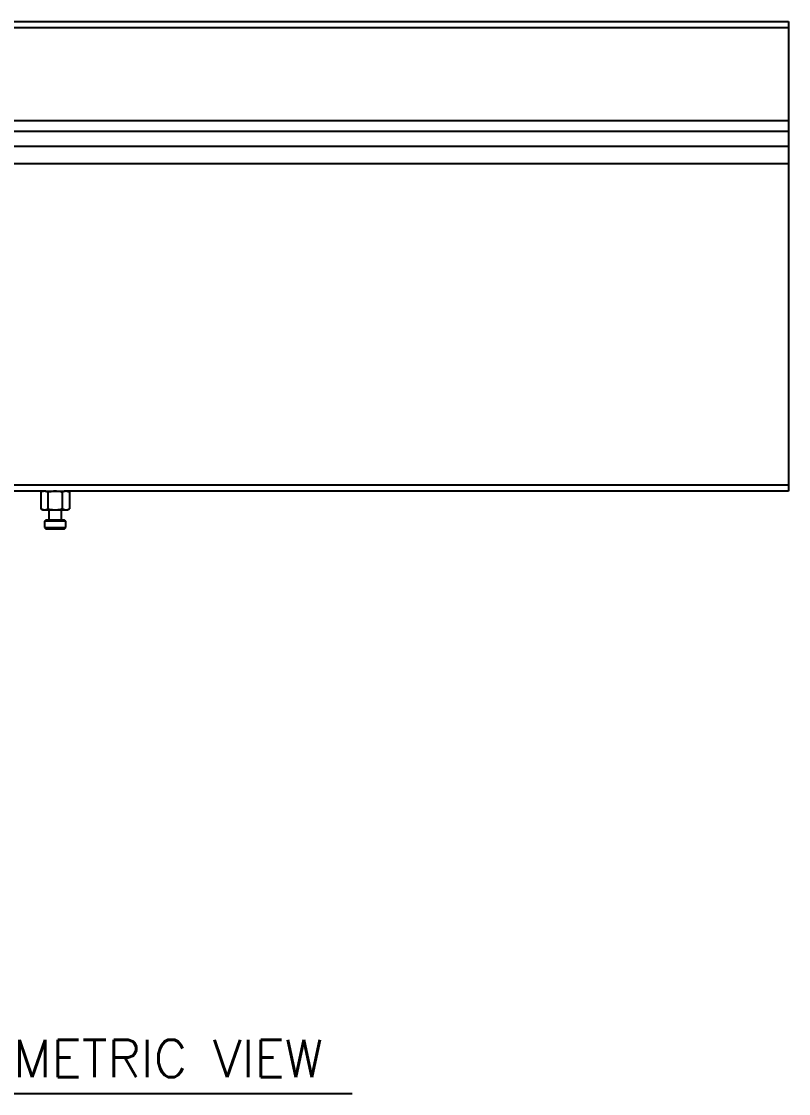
# Model space of a CAD drawing. Extents: x 6 to 132, y 2 to 97.
# Drawn here: x 24.1 to 39.53, y 33.23 to 54.78 of the extents above; entities that cross this region are included whole.
import ezdxf
from ezdxf.enums import TextEntityAlignment as Align

# ---------------------------------------------------------------- set-up
doc = ezdxf.new("R2010")
doc.units = 0
doc.header["$MEASUREMENT"] = 0
doc.layers.add('OBJECT', color=7, linetype='CONTINUOUS')
doc.styles.get("Standard").update_dxf_attribs({"font": 'SIMPLEX'})

msp = doc.modelspace()

# ---------------------------------------------------------------- linework, layer by layer
at = {"layer": 'OBJECT'}
for p, q in [((17.527, 54.784), (39.527, 54.784)), ((39.527, 54.784), (39.527, 54.659)), ((17.527, 54.659), (39.527, 54.659)), ((39.527, 54.659), (39.527, 52.793)), ((17.527, 52.793), (39.527, 52.793)), ((39.527, 52.793), (39.527, 52.569)), ((39.527, 52.569), (17.527, 52.569)), ((39.527, 52.569), (39.527, 52.276)), ((17.527, 52.276), (39.527, 52.276)), ((39.527, 52.276), (39.527, 51.927)), ((17.527, 51.927), (39.527, 51.927)), ((39.527, 51.927), (39.527, 45.463)), ((22.518, 45.463), (39.527, 45.463)), ((24.593, 45.338), (22.518, 45.338)), ((24.527, 45.338), (24.488, 45.316)), ((24.488, 45.316), (24.488, 44.985)), ((24.633, 45.316), (24.56, 45.338)), ((24.593, 45.338), (24.777, 45.338)), ((24.633, 45.316), (24.633, 44.985)), ((24.777, 45.338), (24.961, 45.338)), ((24.921, 45.316), (24.921, 44.985)), ((39.527, 45.338), (24.961, 45.338)), ((25.066, 45.316), (24.993, 45.338)), ((25.066, 45.316), (25.027, 45.338)), ((25.066, 45.316), (25.066, 44.985)), ((39.527, 45.463), (39.527, 45.338)), ((24.488, 44.985), (24.527, 44.963)), ((24.488, 44.985), (24.56, 44.963)), ((24.527, 44.963), (24.56, 44.963)), ((24.56, 44.963), (24.777, 44.963)), ((24.652, 44.963), (24.652, 44.763)), ((24.777, 44.963), (24.993, 44.963)), ((24.902, 44.763), (24.902, 44.963)), ((24.921, 44.985), (24.993, 44.963)), ((24.993, 44.963), (25.027, 44.963)), ((25.027, 44.963), (25.066, 44.985)), ((24.594, 44.763), (24.564, 44.733)), ((24.564, 44.733), (24.564, 44.606)), ((24.777, 44.733), (24.564, 44.733)), ((24.594, 44.763), (24.777, 44.763)), ((24.777, 44.763), (24.959, 44.763)), ((24.989, 44.733), (24.777, 44.733)), ((24.989, 44.733), (24.959, 44.763)), ((24.989, 44.606), (24.989, 44.733)), ((24.564, 44.606), (24.594, 44.576)), ((24.564, 44.606), (24.777, 44.606)), ((24.777, 44.576), (24.594, 44.576)), ((24.777, 44.606), (24.989, 44.606)), ((24.959, 44.576), (24.777, 44.576)), ((24.959, 44.576), (24.989, 44.606))]:
    msp.add_line(p, q, dxfattribs=at)
at = {"layer": 'OBJECT', "color": 1}
msp.add_line((19.645, 33.226), (30.749, 33.226), dxfattribs=at)
at = {"layer": 'OBJECT'}
for points, knots in [([(24.56, 45.338), (24.559, 45.338), (24.534, 45.338), (24.51, 45.326), (24.488, 45.316)], [0, 0, 0, 0, 0.070213, 1, 1, 1, 1]), ([(24.777, 45.338), (24.766, 45.338), (24.717, 45.337), (24.669, 45.325), (24.633, 45.316)], [0, 0, 0, 0, 0.229581, 1, 1, 1, 1]), ([(24.921, 45.316), (24.911, 45.319), (24.864, 45.332), (24.816, 45.335), (24.777, 45.338)], [0, 0, 0, 0, 0.2081123, 1, 1, 1, 1]), ([(24.993, 45.338), (24.992, 45.338), (24.967, 45.338), (24.943, 45.326), (24.921, 45.316)], [0, 0, 0, 0, 0.070213, 1, 1, 1, 1]), ([(24.56, 44.963), (24.562, 44.963), (24.587, 44.963), (24.61, 44.975), (24.633, 44.985)], [0, 0, 0, 0, 0.070213, 1, 1, 1, 1]), ([(24.633, 44.985), (24.669, 44.976), (24.717, 44.964), (24.766, 44.963), (24.777, 44.963)], [0, 0, 0, 0, 0.770419, 1, 1, 1, 1]), ([(24.777, 44.963), (24.816, 44.966), (24.864, 44.97), (24.911, 44.983), (24.921, 44.985)], [0, 0, 0, 0, 0.7918873, 1, 1, 1, 1]), ([(24.993, 44.963), (24.995, 44.963), (25.02, 44.963), (25.043, 44.975), (25.066, 44.985)], [0, 0, 0, 0, 0.070215, 1, 1, 1, 1])]:
    msp.add_open_spline(points, degree=3, knots=knots, dxfattribs=at)

# ---------------------------------------------------------------- texts
at = {"layer": 'OBJECT', "color": 1}
msp.add_text('NW ISOMETRIC VIEW', height=0.75, dxfattribs=at).set_placement((25.249, 33.558), align=Align.CENTER)

doc.saveas('drawing.dxf')
